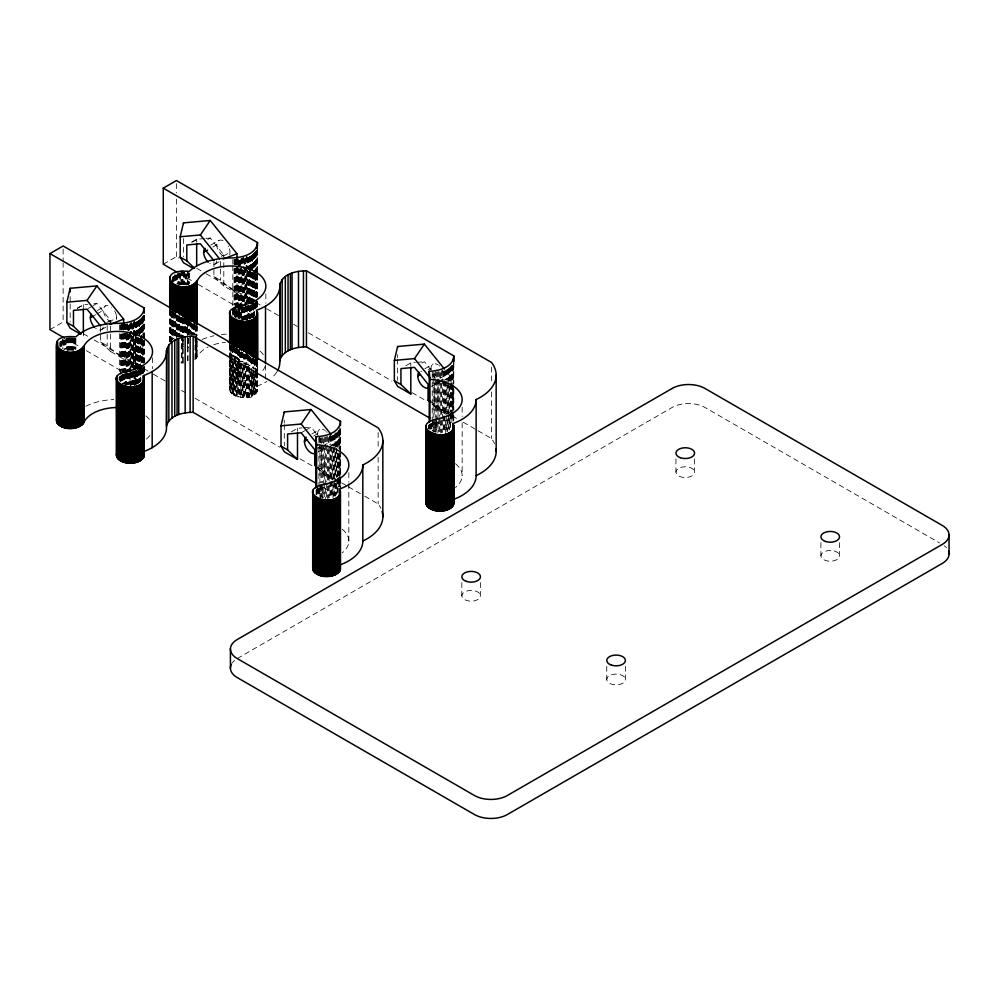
<?xml version="1.0" encoding="UTF-8"?>
<svg xmlns="http://www.w3.org/2000/svg" width="999" height="999" viewBox="0 0 999 999"><rect width="100%" height="100%" fill="white"/><g stroke="black" fill="none" stroke-linecap="round" stroke-linejoin="round"><path stroke-width="0.75" stroke-dasharray="5 3.75" d="M123.664 325.312L123.664 359.066L110.489 351.448L110.489 333.354M236.988 266.021L236.988 293.631L223.813 286.026L223.813 260.702M236.988 264.485L236.988 259.877M332.53 479.645L324.613 475.087L324.613 459.865M337.799 476.56L337.799 453.534M337.799 447.402L337.799 442.794L332.068 435.676M445.854 414.223L437.949 409.652L437.949 378.546L432.13 371.316M451.123 415.734L451.123 386.576M451.123 385.04L451.123 377.372L445.392 370.242M111.326 322.14A9.316 5.382 60 0 1 103.521 310.639L103.521 309.678A9.316 5.382 60 0 1 111.326 307.192M223.002 255.881A9.316 5.382 60 0 1 216.845 245.205L216.845 244.256A9.316 5.382 60 0 1 223.414 240.921M116.221 314.697A9.316 5.382 60 0 1 116.671 317.27L116.671 318.231A9.316 5.382 60 0 1 116.471 319.53M229.383 248.726A9.316 5.382 60 0 1 229.995 251.848L229.995 252.797A9.316 5.382 60 0 1 229.895 253.696M329.558 436.188A9.316 5.382 60 0 1 330.806 440.909L330.806 441.858A9.316 5.382 60 0 1 329.995 444.58M442.882 370.766A9.316 5.382 60 0 1 444.13 375.474L444.13 376.436A9.316 5.382 60 0 1 442.882 379.707M256.568 375.961A34.94 20.18 0 0 1 241.708 381.456C205.831 389.56 261.151 411.001 256.468 386.351A48.926 28.247 0 0 0 266.833 381.443M194.718 359.852L197.677 356.031A34.94 20.18 0 0 1 208.217 346.928M77.173 308.254L83.354 304.683L87.875 304.283M191.733 242.108L196.678 239.261L204.221 238.586M49.95 329.658L63.124 322.053L63.124 263.049M163.274 264.236L176.448 256.631L179.146 258.179M88.274 308.466L91.97 306.331M93.207 305.607L96.915 303.471L110.489 320.342L110.489 324.675M207.78 239.473L210.24 238.049L223.813 254.92L223.813 259.253M97.39 310.539L105.582 305.806M210.714 245.105L218.906 240.372M92.969 316.233L95.604 314.71M96.915 313.948L103.509 310.152M212.874 247.003L216.833 244.718M106.781 322.49L110.489 320.342M221.341 256.343L223.813 254.92M108.779 322.327L116.683 317.757M223.426 256.131L230.007 252.335M101.423 329.707L108.304 325.736M214.748 264.285L220.317 261.076M291.308 431.88L297.49 428.309L302.01 427.909M405.869 365.734L410.814 362.887L415.334 362.487M301.174 432.804L304.87 430.669M306.106 429.957L311.051 427.097L316.87 434.34M421.903 363.099L424.375 361.675L431.156 370.117M311.788 434.016L319.717 429.433M424.825 368.756L433.042 364.011M313.674 436.063L317.645 433.778M428.321 369.88L430.969 368.356M315.971 448.976L319.68 446.828M318.918 448.251L321.566 446.728M322.889 445.966L330.819 441.383M440.184 378.246L444.143 375.961M318.169 451.835L324.775 448.027M431.493 386.413L439.423 381.83M237.238 658.553L672.09 407.492A23.289 13.449 0 0 1 705.032 407.492L939.535 542.882M191.908 242.208L197.015 239.448M77.298 308.329L83.691 304.882M438.773 382.093L434.652 383.666L434.652 403.946L447.589 414.41M445.629 379.47L451.123 377.372M337.799 482.692L321.328 469.38L321.328 449.1L324.076 448.052M330.931 445.417L337.799 442.794M187.562 320.729L187.562 362.662L188.611 362.462M180.869 347.003L183.591 346.84M205.719 238.449L210.24 238.049M93.906 303.746L96.915 303.471M416.845 362.35L424.375 361.675M303.521 427.772L311.051 427.097M181.044 362.824L183.779 362.974M188.436 320.916L188.436 347.315L187.387 347.128L187.387 320.729M213.923 269.668L213.923 276.511L220.517 280.319L236.988 293.631M430.694 401.673L434.652 403.946M196.641 268.281L204.72 272.952M206.069 273.726L250.499 299.375M255.881 302.485L261.263 305.594M266.646 308.703L278.771 315.696M293.569 324.25L297.615 326.586M308.379 332.792L391.845 380.981M412.038 392.644L425.499 400.412M432.242 404.308L451.086 415.184M452.435 415.959L456.468 418.294M463.199 422.177L476.66 429.957M478.009 430.731L491.471 438.499A54.371 31.394 0 0 1 494.542 443.668M179.433 273.564L192.894 281.343M198.289 284.453L233.291 304.658M240.022 308.541L253.484 316.321M436.413 421.928L449.8 429.657M100.599 335.102L100.599 341.945L107.193 345.754L123.664 359.066M316.059 466.333L321.328 469.38M83.317 333.716L88.699 336.825M94.093 339.935L138.511 365.584M143.893 368.693L147.939 371.029M153.322 374.138L165.434 381.131M181.593 390.459L185.627 392.782M195.055 398.226L279.87 447.19M300.062 458.853L313.524 466.62M318.906 469.73L347.177 486.051M348.526 486.838L363.336 495.379M364.685 496.153L378.146 503.933A54.371 31.394 0 0 1 380.919 508.429M66.109 338.998L79.57 346.765M86.301 350.649L124.001 372.415M125.35 373.201L140.16 381.743M323.077 487.35L336.476 495.092M432.455 404.37L437.949 409.652M213.923 276.511L223.813 286.026M315.834 466.633L324.613 475.087M100.599 341.945L110.489 351.448M317.832 435.539L323.651 442.769M319.405 446.703L321.328 449.1M839.547 542.682L839.547 555.844A9.316 5.382 0 0 1 825.561 560.501A9.316 5.382 0 0 1 825.561 551.186A9.316 5.382 0 0 1 839.547 555.844M820.903 542.682L820.903 555.844M694.592 458.991L694.592 472.152A9.316 5.382 0 0 1 680.619 476.823A9.316 5.382 0 0 1 680.619 467.495A9.316 5.382 0 0 1 694.592 472.152M675.948 458.991L675.948 472.152M625.411 666.308L625.411 679.47A9.316 5.382 0 0 1 611.425 684.14A9.316 5.382 0 0 1 611.425 674.812A9.316 5.382 0 0 1 625.411 679.47M606.768 666.308L606.768 679.47M491.471 367.083L491.471 382.605M491.471 391.92L491.471 438.499M480.457 582.617L480.457 595.791A9.316 5.382 0 0 1 466.483 600.449A9.316 5.382 0 0 1 466.483 591.133A9.316 5.382 0 0 1 480.457 595.791M462.162 407.28L462.162 416.595M462.162 422.814L462.162 475.599M461.825 582.617L461.825 595.791M453.846 362.687L453.771 384.041M453.846 389.086L453.821 410.239M453.771 415.097L453.771 421.303M453.534 363.461L453.534 383.641M453.534 389.847L453.534 410.04M453.534 416.246L453.534 420.904M453.359 364.023L453.359 382.654M453.359 388.873L453.359 409.053M453.359 415.259L453.359 421.478M453.134 366.146L453.134 383.229M453.134 384.777L453.134 411.176M453.134 412.724L453.134 420.492M452.884 365.159L452.884 383.791M452.884 385.339L452.884 410.189M452.884 416.396L452.884 421.054M452.597 365.709L452.597 382.792M452.597 388.998L452.597 410.739M452.597 412.287L452.597 420.055M452.26 366.258L452.26 383.341M452.26 384.89L452.26 411.288M452.26 412.837L452.26 420.604M451.898 365.247L451.898 382.33M451.898 383.878L451.898 411.825M451.898 413.386L451.898 422.702M451.498 365.784L451.498 382.867M451.498 384.415L451.498 412.362M451.498 413.911L451.498 421.678M451.061 366.308L451.061 381.83M451.061 383.391L451.061 411.338M451.061 417.545L451.061 422.202M450.586 366.82L450.586 382.342M450.586 383.903L450.586 411.85M450.586 413.399L450.586 428.921M450.074 367.32L450.074 382.842M450.074 384.403L450.074 412.35M450.074 413.898L450.074 429.433M449.525 367.807L449.525 380.232M449.525 386.438L449.525 412.837M449.525 419.043L449.525 429.92M448.951 368.281L448.951 383.816M448.951 385.364L448.951 416.421M448.951 417.969L448.951 428.846M448.351 368.756L448.351 381.168M448.351 382.729L448.351 413.773M448.351 415.334L448.351 429.308M447.714 369.205L447.714 381.618M447.714 383.179L447.714 412.674M447.714 418.881L447.714 431.306M447.04 369.63L447.04 378.946M447.04 385.164L447.04 431.743M446.341 370.055L446.341 379.37M446.341 380.919L446.341 432.155M445.616 370.454L445.616 379.77M445.616 381.331L445.616 413.936M445.616 420.142L445.616 432.567M444.867 370.841L444.867 380.157M444.867 381.705L444.867 414.323M444.867 415.871L444.867 431.393M444.093 371.216L444.093 378.971M444.093 380.532L444.093 414.685M444.093 416.233L444.093 431.768M443.281 371.566L443.281 379.32M443.281 380.881L443.281 432.117M442.457 370.342L442.457 418.469M442.457 420.03L442.457 432.442M441.608 370.654L441.608 381.518M441.608 383.079L441.608 418.793M441.608 420.342L441.608 432.767M440.746 372.502L440.746 381.818M440.746 383.366L440.746 419.081M440.746 420.629L440.746 433.054M439.86 372.777L439.86 378.983M439.86 380.544L439.86 416.246M439.86 417.807L439.86 433.329M438.948 371.478L438.948 377.684M438.948 379.245L438.948 416.508M438.948 418.057L438.948 433.578M438.024 371.715L438.024 381.031M438.024 382.58L438.024 419.842M438.024 421.391L438.024 432.267M437.087 371.928L437.087 378.134M437.087 379.682L437.087 432.48M436.263 420.554L436.263 431.431M436.138 372.115L436.138 432.667M435.726 422.202L435.726 431.518M435.177 370.729L435.177 417.307M435.177 418.856L435.177 432.829M434.702 422.415L434.702 431.73M434.203 373.976L434.203 417.457M434.203 419.006L434.19 431.855M433.703 422.677L433.703 431.993M433.216 374.101L433.216 377.21M433.216 378.758L433.216 417.582M433.216 419.13L433.216 431.556M432.742 421.428L432.742 430.744M432.23 372.652L432.23 380.419M432.23 381.968L432.23 420.791M432.28 421.603L432.28 430.919M431.818 423.326L431.818 431.093M431.381 423.526L431.381 431.281M431.231 423.976L431.231 430.182M430.956 423.726L430.956 431.481M430.544 423.926L430.544 430.144M430.232 424.026L430.232 430.244M429.957 424.438L429.957 429.095M429.757 424.375L429.757 429.033M429.233 425.611L429.233 428.721M428.708 425.099L428.708 428.209M428.396 425.362L428.396 428.471M410.814 362.887L410.814 365.771M397.639 354.695L397.639 357.692M397.639 359.19L397.639 380.294M378.146 432.505L378.146 449.587M378.146 457.355L378.146 503.933M348.826 472.714L348.826 482.03M348.826 483.578L348.826 541.033M340.497 429.095L340.522 449.862M340.497 450.836L340.522 476.248M340.497 477.222L340.497 487.699M340.347 429.857L340.347 450.049M340.347 451.598L340.347 476.436M340.347 477.997L340.347 487.312M340.209 428.883L340.022 452.747M340.022 454.295L340.022 486.9M339.81 426.923L339.81 450.212M339.81 451.76L339.81 475.049M339.81 481.256L339.81 487.475M339.56 430.581L339.56 447.664M339.56 453.871L339.56 475.611M339.56 477.16L339.56 486.476M339.26 431.143L339.26 448.226M339.26 454.433L339.26 476.173M339.26 477.722L339.26 487.037M338.936 430.144L338.936 448.776M338.936 454.982L338.936 475.162M338.936 481.381L338.936 487.587M338.574 430.681L338.574 447.764M338.574 453.971L338.574 475.711M338.574 477.26L338.574 486.575M338.162 432.767L338.162 446.74M338.162 452.947L338.162 477.797M338.162 479.345L338.162 493.319M337.724 431.73L337.724 447.265M337.724 453.471L337.724 476.76M337.724 478.309L337.724 493.843M337.25 432.242L337.25 447.777M337.25 453.983L337.25 477.272M337.25 478.833L337.25 486.588M337.25 488.149L337.25 492.807M336.75 432.754L336.75 446.728M336.75 448.276L336.75 477.772M336.75 483.991L336.75 494.855M336.201 433.241L336.201 447.215M336.201 448.763L336.201 476.71M336.201 482.929L336.201 493.793M335.627 433.716L335.627 450.799M335.627 452.347L335.627 481.843M335.627 483.404L335.627 495.816M335.015 432.629L335.015 446.603M335.015 452.809L335.015 477.659M335.015 483.866L335.015 496.291M334.378 434.627L334.378 445.492M334.378 447.053L334.378 496.74M333.716 435.064L333.716 445.929M333.716 447.49L333.716 497.165M333.017 435.477L333.017 446.353M333.017 447.902L333.017 478.958M333.017 485.164L333.017 497.589M332.292 435.889L332.292 445.204M332.292 451.411L332.292 479.358M332.292 480.906L332.292 496.441M331.543 436.276L331.543 445.591M331.543 447.14L331.543 479.745M331.543 481.293L331.543 496.828M330.756 435.089L330.756 444.405M330.756 445.954L330.756 480.119M330.756 481.668L330.756 498.751M329.957 435.439L329.957 444.755M329.957 446.303L329.957 480.469M329.957 482.017L329.957 497.539M329.133 437.325L329.133 448.189M329.133 449.75L329.133 483.903M329.133 485.452L329.133 497.877M328.284 437.637L328.284 446.953M328.284 448.501L328.284 484.215M328.284 485.764L328.284 498.189M327.422 436.376L327.422 447.252M327.422 448.801L327.422 484.515M327.422 486.063L327.422 498.489M326.536 436.65L326.536 444.418M326.536 445.966L326.536 481.68M326.536 483.229L326.536 498.763M325.624 436.9L325.624 443.119M325.624 444.667L325.624 499.013M324.7 437.137L324.7 446.453M324.7 448.002L324.7 497.689M323.763 438.898L323.763 443.556M323.763 445.117L323.763 497.902M322.814 437.537L322.814 482.567M322.814 484.115L322.927 498.414M322.402 487.624L322.402 498.501M321.853 437.712L321.853 482.742M321.853 484.29L321.89 497.052M321.378 486.288L321.378 497.165M320.879 437.862L320.879 482.879M320.879 484.44L320.866 497.29M320.379 486.55L320.379 497.427M319.892 437.987L319.892 442.644M319.892 444.193L319.892 483.004M319.892 484.565L319.892 497.564M319.418 488.411L319.418 496.178M318.906 438.086L318.906 445.841M318.906 447.402L318.906 486.213M318.906 487.774L318.943 496.341M318.494 488.761L318.494 496.528M318.057 488.948L318.057 495.167M317.907 487.849L317.907 495.616M317.632 487.599L317.632 495.354M317.22 487.812L317.22 495.566M316.633 489.86L316.633 494.517M316.433 489.81L316.433 494.468M316.071 490.034L316.071 494.692M297.49 428.309L297.49 431.206M284.303 420.129L284.303 423.114M284.303 424.612L284.303 445.729M265.846 293.943L265.846 303.259M265.509 365.159L265.509 379.133M257.592 371.591L257.617 360.402L257.555 371.553M257.63 372.19L257.592 390.222M257.53 248.988L257.467 270.379M257.43 275.237L257.48 296.578M257.467 301.436L257.43 307.842M257.455 372.215L257.455 390.846M257.367 249.25L257.218 273.139M257.218 274.688L257.218 296.428M257.367 302.035L257.218 307.292M257.23 360.414L257.23 371.278M257.267 372.177L257.23 391.471M257.105 250.25L257.105 273.539M257.168 274.887L256.968 300.324M257.105 301.486L257.043 307.892M256.98 360.689L257.093 371.591M256.98 373.114L257.093 391.77M256.893 250.836L256.818 272.777M256.893 274.138L256.818 300.724M256.893 302.085L256.818 306.93M256.805 360.389L256.805 371.266M256.805 372.814L256.918 392.07M256.731 251.236L256.543 273.364M256.731 274.525L256.731 300.924M256.731 302.472L256.543 307.517M256.743 361.326L256.606 370.966M256.743 372.19L256.743 392.37M256.456 250.262L256.456 273.564M256.456 275.112L256.343 300.15M256.456 301.511L256.343 307.904M256.468 361.501L256.543 370.929M256.468 372.377L256.543 392.669M256.243 250.649L256.131 272.577M256.131 274.138L256.131 300.537M256.243 301.898L256.131 306.743M256.318 360.352L256.318 371.216M256.318 372.777L256.318 392.957M256.019 251.036L256.019 272.777M256.019 274.325L256.019 300.724M256.019 302.272L256.019 306.93M256.069 360.639L256.069 371.503M256.069 373.052L256.069 393.244M255.894 252.784L255.769 273.152M255.894 274.513L255.894 297.802M255.894 304.021L255.769 308.866M255.806 359.365L255.806 370.229M255.806 371.778L255.806 393.519M255.644 251.598L255.507 273.526M255.644 274.9L255.507 296.815M255.619 300.449L255.644 309.053M255.619 359.453L255.619 370.317M255.619 371.865L255.532 393.793M255.369 251.973L255.369 269.056M255.369 275.262L255.369 297.003M255.369 303.221L255.369 307.879M255.232 252.16L255.232 269.243M255.232 275.449L255.232 297.19M255.232 303.396L255.232 308.054M255.232 359.902L255.232 369.218M255.232 370.766L255.232 394.056M255.082 252.347L254.932 272.715M255.082 274.088L254.932 297.552M255.082 303.584L254.932 308.429M254.907 360.164L254.907 369.48M254.907 371.029L254.907 394.318M254.782 252.71L254.782 272.889M254.782 274.45L254.782 297.739M254.782 303.946L254.782 308.604M254.62 252.897L254.62 271.528M254.62 273.077L254.62 297.914M254.62 304.133L254.62 316.546M254.583 360.414L254.583 368.169M254.583 374.388L254.583 394.568M254.458 253.072L254.295 271.878M254.458 273.251L254.295 301.386M254.458 302.759L254.295 315.359M254.121 253.421L254.121 272.053M254.121 273.614L254.121 301.561M254.121 303.109L254.121 315.534M254.233 359.103L254.233 368.419M254.233 374.625L254.233 394.817M253.946 253.596L253.946 272.228M253.946 273.788L253.946 301.735M253.946 303.284L253.946 315.709M253.858 359.34L253.858 368.656M253.858 374.862L253.858 395.042M253.771 253.771L253.771 267.744M253.771 273.963L253.771 301.91M253.771 303.459L253.771 315.884M253.584 253.946L253.584 267.919M253.584 274.126L253.584 302.073M253.584 303.634L253.584 316.046M253.484 358.017L253.484 368.881M253.484 370.429L253.484 395.279M253.396 254.121L253.396 271.191M253.396 272.752L253.396 299.138M253.396 305.357L253.396 317.782M253.209 254.283L253.009 271.528M253.209 272.914L253.009 302.585M253.209 303.971L253.209 317.944M253.084 358.229L253.084 369.093M253.084 370.654L253.084 395.492M252.809 254.62L252.809 271.703M252.809 273.251L252.809 302.747M252.809 304.308L252.809 316.733M252.61 254.782L252.61 271.865M252.61 273.414L252.61 302.922M252.61 304.47L252.61 316.895M252.672 358.441L252.672 367.757M252.672 373.963L252.672 395.704M252.397 254.945L252.397 272.028M252.397 273.576L252.397 303.084M252.397 304.633L252.397 317.058M252.185 256.668L252.185 270.642M252.185 272.19L252.185 303.246M252.185 304.795L252.185 317.22M252.235 358.641L252.235 366.396M252.235 372.615L252.235 395.904M251.973 255.269L251.973 270.791M251.973 272.352L251.973 303.409M251.973 304.957L251.973 317.382M251.76 255.432L251.76 270.954M251.76 272.502L251.76 303.559M251.76 305.12L251.76 317.532M251.798 358.828L251.798 366.596M251.798 372.802L251.798 396.091M251.536 255.582L251.536 271.116M251.536 272.665L251.536 299.063M251.536 305.269L251.536 317.694M251.348 359.003L251.348 366.77M251.348 368.319L251.348 396.266M251.311 255.744L251.311 266.608M251.311 272.814L251.311 299.213M251.311 305.432L251.311 317.844M251.086 255.894L251.086 266.758M251.086 272.977L251.086 302.472M251.086 304.021L251.086 316.446M250.849 256.044L250.849 270.017M250.849 271.566L250.849 304.183M250.849 305.731L250.849 318.157M250.886 357.617L250.886 365.384M250.886 371.591L250.886 396.441M250.612 256.194L250.612 270.167M250.612 271.716L250.612 304.333M250.612 305.881L250.612 318.306M250.374 256.343L250.374 270.317M250.374 271.865L250.374 304.47M250.374 306.031L250.374 318.444M250.412 357.779L250.412 365.547M250.412 371.753L250.412 396.603M250.137 256.493L250.137 270.467M250.137 272.015L250.137 304.62M250.137 306.169L250.137 318.594M249.887 256.631L249.887 270.604M249.887 272.153L249.887 304.77M249.887 306.318L249.887 318.743M249.925 356.381L249.925 365.696M249.925 371.903L249.925 396.74M249.638 256.768L249.638 269.193M249.638 270.754L249.638 300.249M249.638 306.456L249.638 318.881M249.388 256.918L249.388 269.33M249.388 270.891L249.388 300.387M249.388 306.606L249.388 319.018M249.425 356.518L249.425 365.834M249.425 367.382L249.425 396.878M249.126 257.055L249.126 269.468M249.126 271.029L249.126 303.634M249.126 305.182L249.126 319.156M248.863 257.193L248.863 269.605M248.863 271.166L248.863 303.771M248.863 305.319L248.863 317.744M248.926 356.643L248.926 365.959M248.926 367.507L248.926 397.003M248.601 257.317L248.601 269.742M248.601 271.291L248.601 303.908M248.601 305.457L248.601 317.882M248.339 257.455L248.339 265.222M248.339 271.428L248.339 304.033M248.339 305.582L248.339 318.007M248.414 355.194L248.414 364.51M248.414 366.071L248.414 397.115M248.077 257.58L248.077 265.347M248.077 271.553L248.077 304.171M248.077 305.719L248.077 318.144M247.802 257.717L247.802 265.472M247.802 271.691L247.802 304.295M247.802 305.844L247.802 318.269M247.889 355.294L247.889 364.61M247.889 366.171L247.889 397.227M247.527 257.842L247.527 268.706M247.527 270.254L247.527 304.42M247.527 305.969L247.527 318.394M247.252 257.967L247.252 268.831M247.252 270.379L247.252 304.545M247.252 306.094L247.252 320.067M247.365 355.394L247.365 364.71M247.365 366.258L247.365 397.315M246.965 256.531L246.965 268.956M246.965 270.504L246.965 304.658M246.965 306.218L246.965 320.192M246.828 353.921L246.828 364.785M246.828 366.333L246.828 397.39M246.691 256.656L246.691 304.782M246.691 306.331L246.691 320.304M246.403 256.768L246.403 304.895M246.403 306.456L246.403 320.429M246.291 353.983L246.291 364.847M246.291 366.408L246.291 397.452M246.116 256.88L246.116 305.02M246.116 306.568L246.116 318.993M245.829 258.554L245.829 305.132M245.829 306.681L245.829 319.106M245.754 354.033L245.754 397.515M245.529 258.654L245.529 305.232M245.529 306.793L245.529 319.218M245.23 258.766L245.23 305.344M245.23 306.893L245.23 319.318M245.217 354.071L245.217 397.552M244.93 258.878L244.93 305.457M244.93 307.005L244.93 319.43M244.63 258.978L244.63 268.294M244.63 269.842L244.63 305.557M244.63 307.105L244.63 319.53M244.668 354.108L244.668 363.424M244.668 364.972L244.668 397.577M244.33 259.078L244.33 268.394M244.33 269.942L244.33 305.657M244.33 307.205L244.33 319.63M244.118 354.121L244.118 363.436M244.118 364.985L244.118 397.602M244.031 259.178L244.031 268.494M244.031 270.042L244.031 305.756M244.031 307.305L244.031 319.73M243.719 257.717L243.719 268.594M243.719 270.142L243.719 305.856M243.719 307.405L243.719 319.83M243.569 354.121L243.569 363.436M243.569 364.997L243.569 397.602M243.406 257.817L243.406 264.023M243.406 270.23L243.406 305.944M243.406 307.505L243.406 319.917M243.094 257.904L243.094 264.111M243.094 270.329L243.094 306.044M243.094 307.592L243.094 320.017M243.019 352.56L243.019 361.875M243.019 368.094L243.019 397.59M242.782 257.992L242.782 264.211M242.782 270.417L242.782 306.131M242.782 307.68L242.782 320.105M242.457 258.079L242.457 264.285M242.457 270.504L242.457 306.218M242.457 307.767L242.457 320.192M242.47 352.547L242.47 361.863M242.47 368.069L242.47 397.577M242.145 258.167L242.145 267.482M242.145 269.031L242.145 306.293M242.145 307.854L242.145 320.267M241.82 258.242L241.82 267.557M241.82 269.118L241.82 306.381M241.82 307.929L241.82 320.354M241.92 352.51L241.92 361.825M241.92 363.374L241.92 397.54M241.508 258.329L241.508 267.645M241.508 269.193L241.508 320.429M241.383 352.46L241.383 361.788M241.383 363.336L241.383 397.49M241.184 258.404L241.184 318.956M240.846 260.027L240.846 319.031M240.846 352.41L240.846 360.177M240.846 366.383L240.846 397.44M240.522 260.102L240.522 319.106M240.197 260.177L240.197 319.168M240.309 352.335L240.309 361.65M240.309 363.211L240.309 397.365M239.96 305.669L239.96 319.643M239.96 352.247L239.96 361.563M239.96 363.124L239.96 381.755M239.86 260.24L239.86 319.243M239.772 352.26L239.772 361.576M239.772 363.124L239.772 397.277M239.535 260.302L239.535 306.88M239.535 308.429L239.535 317.744M239.423 305.756L239.423 318.182M239.423 350.786L239.423 361.65M239.423 363.211L239.423 381.843M239.198 260.364L239.198 306.943M239.198 308.491L239.198 317.807M239.248 350.612L239.248 361.476M239.248 363.037L239.248 397.19M238.861 260.427L238.911 318.281M238.911 350.886L238.911 360.202M238.911 366.421L238.911 381.943M238.736 350.499L238.736 361.376M238.736 362.924L238.736 397.078M238.524 260.477L238.524 307.055M238.524 308.616L238.524 317.932M238.399 305.981L238.399 318.394M238.399 349.45L238.399 360.314M238.399 361.875L238.399 382.055M238.187 258.978L238.187 307.118M238.187 308.666L238.187 317.982M238.224 350.387L238.224 359.702M238.224 361.251L238.224 396.965M237.849 259.028L237.887 318.519M237.887 349.575L237.887 358.891M237.887 365.097L237.887 382.18M237.725 350.262L237.725 359.578M237.725 361.126L237.725 396.84M237.512 259.078L237.4 318.656M237.4 349.712L237.4 359.028M237.4 365.234L237.4 382.317M237.238 348.564L237.238 357.879M237.238 364.086L237.238 396.703M237.175 259.128L237.175 307.255M237.175 308.816L237.175 318.132M236.825 259.166L236.913 318.806M236.913 348.301L236.913 357.617M236.913 365.384L236.913 382.467M236.751 348.414L236.751 357.729M236.751 363.936L236.751 396.541M236.488 259.203L236.438 318.968M236.438 348.464L236.438 357.779M236.438 363.986L236.438 382.629M236.276 348.251L236.276 359.116M236.276 365.334L236.276 396.378M236.139 259.253L236.139 307.38M236.139 308.928L236.139 318.244M235.976 348.639L235.976 357.954M235.976 364.16L235.976 382.792M235.789 259.278L235.789 307.417M235.789 308.966L235.789 316.733M235.814 348.077L235.814 358.953M235.814 360.502L235.814 396.216M235.452 259.315L235.452 267.083M235.452 268.631L235.514 317.757M235.364 347.902L235.364 358.766M235.514 359.677L235.364 396.029M235.102 259.34L235.102 267.108M235.102 268.656L235.077 317.944M234.94 347.702L234.94 358.566M235.077 359.877L234.94 395.841M234.753 259.365L234.753 267.133M234.753 268.694L234.753 304.395M234.753 310.614L234.753 315.272M234.653 307.28L234.653 316.596M234.515 347.502L234.653 356.968M234.515 358.366L234.515 395.629M234.403 259.39L234.403 267.158M234.403 268.706L234.403 304.42M234.403 310.639L234.403 315.297M234.241 307.492L234.241 315.247M234.103 347.29L234.241 357.18M234.241 358.728L234.103 395.417M234.053 259.415L234.053 267.183M234.053 268.731L234.053 304.445M234.053 310.652L234.053 315.309M233.841 307.704L233.841 315.472M233.841 346.528L233.841 357.392M233.841 358.941L233.716 395.204M233.454 309.49L233.454 314.148M233.454 346.753L233.454 356.069M233.454 362.275L233.454 384.016M233.329 346.84L233.329 356.156M233.329 362.362L233.329 394.967M233.092 309.727L233.092 314.385M233.092 346.99L233.092 356.306M233.092 362.512L233.092 384.253M232.829 259.515L232.829 264.173M232.829 265.722L232.829 306.094M232.829 312.3L232.829 315.409M232.967 346.603L232.967 355.919M232.967 362.125L232.967 394.73M232.742 308.416L232.742 314.623M232.742 347.227L232.742 356.543M232.63 361.875L232.63 394.48M232.405 308.666L232.405 314.872M232.405 347.477L232.405 355.244M232.405 361.451L232.405 384.74M232.305 347.652L232.305 355.419M232.305 361.626L232.305 394.23M231.993 345.841L232.093 355.507M232.093 357.055L231.993 393.968M231.793 346.453L231.793 355.769M231.793 357.317L231.793 385.264M231.693 345.567L231.693 356.443M231.693 357.992L231.693 393.706M231.506 345.167L231.418 356.168M231.506 357.592L231.418 393.431M231.244 345.454L231.244 356.318M231.169 357.442L231.169 393.144M231.006 345.741L231.006 355.057M231.006 356.606L231.006 386.101M230.931 392.857L230.781 356.893L230.707 392.57M230.344 345.392L230.519 355.007M230.394 355.931L230.519 392.27M230.232 345.367L230.232 354.682M230.182 355.956L230.182 391.67M230.095 345.679L229.932 355.344M230.095 356.543L230.045 391.358M229.695 344.131L229.845 390.746M229.683 344.455L229.683 358.429M229.683 359.977L229.695 389.797M220.517 261.526L220.517 267.507M220.517 268.993L220.517 280.319M213.923 262.138L213.923 266.658M197.153 325.986L197.153 335.302M197.153 341.521L197.153 357.043M197.003 326.298L196.828 335.914M197.003 337.163L196.828 357.642M196.678 239.261L196.678 242.145M196.628 325.337L196.628 336.201M196.628 337.762L196.628 357.942M196.416 325.624L196.416 336.501M196.416 338.049L196.416 358.229M196.179 325.911L196.179 335.227M196.179 341.446L196.179 358.516M195.916 326.198L195.916 333.953M195.916 340.172L195.916 358.803M195.642 326.473L195.642 334.228M195.642 335.789L195.642 359.078M195.354 325.187L195.354 334.503M195.354 336.051L195.354 359.34M195.042 325.449L195.042 334.765M195.042 336.313L195.042 359.603M194.718 324.151L194.718 335.015M194.368 324.388L194.368 335.264M194.006 324.625L194.006 333.953M193.631 324.862L193.631 334.178M193.232 323.526L193.232 334.403M192.832 323.738L192.832 334.615M192.407 323.938L192.407 334.815M191.97 324.138L191.97 335.002M191.521 322.764L191.521 335.189M191.059 322.939L191.059 335.364M190.597 321.553L190.597 333.966M190.11 321.703L190.11 334.116M189.623 320.292L189.623 334.265M189.198 272.977L189.198 283.853M189.111 320.417L189.198 335.09M188.948 272.902L188.948 283.766M188.948 321.029L188.948 335.002M188.611 320.529L188.611 334.503M188.436 272.789L188.436 285.202M188.087 320.642L188.087 362.562M187.912 271.129L187.912 285.102M187.912 320.816L187.912 347.215M187.387 271.041L187.387 285.015M187.038 319.268L187.038 334.79M186.85 274.076L186.85 284.94M186.85 319.093L186.85 334.628M186.501 319.33L186.501 334.865M186.313 274.001L186.313 284.877M186.313 319.031L186.313 334.553M185.964 317.832L185.964 334.915M185.777 273.951L185.777 284.815M185.777 318.981L185.777 334.503M185.414 317.882L185.414 334.965M185.24 273.913L185.24 284.777M185.24 318.931L185.24 334.465M184.865 317.919L184.865 335.002M184.69 272.327L184.69 284.752M184.69 318.906L184.69 334.428M184.141 272.315L184.141 284.727M184.328 317.932L184.328 335.015M183.779 317.944L183.779 335.027M183.504 238.549L183.504 256.668M183.591 272.302L183.591 284.727M183.591 318.881L183.591 334.415M183.229 317.944L183.229 338.124M183.229 339.685L183.229 362.974M183.042 270.766L183.042 284.74M183.042 318.893L183.042 334.415M183.042 335.976L183.042 346.84M182.68 317.919L182.68 338.112M182.68 339.66L182.68 362.949M182.492 270.779L182.492 284.752M182.492 318.918L182.492 334.44M182.492 335.989L182.492 346.865M182.13 317.894L182.13 362.924M181.943 270.816L181.943 284.79M181.943 317.395L181.943 346.903M181.581 317.857L181.581 362.887M181.406 270.866L181.406 284.84M181.406 317.445L181.406 346.94M181.044 317.807L181.044 336.438M180.869 270.916L180.869 284.89M180.869 317.495L180.869 336.126M180.507 317.732L180.507 336.363M180.332 274.088L180.332 284.965M180.332 317.57L180.332 336.201M179.982 317.657L179.982 336.288M179.795 274.176L179.795 285.04M179.795 316.096L179.795 336.288M179.445 316.009L179.445 336.201M179.271 272.715L179.271 285.14M179.271 316.196L179.271 336.376M178.933 315.909L178.933 336.101M178.759 272.827L178.759 285.239M178.759 316.296L178.759 336.488M178.421 315.796L178.421 335.989M178.247 272.939L178.247 283.803M178.247 316.421L178.247 336.601M177.909 315.672L177.909 335.864M177.747 273.064L177.747 283.941M177.747 316.546L177.747 335.177M177.26 274.762L177.26 284.078M177.26 315.135L177.26 336.875M176.935 315.384L176.935 337.125M176.773 274.912L176.773 284.228M176.773 315.284L176.773 337.025M176.448 183.654L176.448 192.969M176.448 199.176L176.448 256.631M176.461 315.234L176.461 336.963M176.299 275.075L176.299 282.842M176.299 315.447L176.299 337.187M175.836 275.249L175.836 281.456M175.999 313.511L175.836 337.35M175.387 275.437L175.387 281.643M175.387 312.699L175.387 337.537M174.962 274.076L174.962 281.83M174.962 312.887L174.962 337.737M174.675 312.937L174.675 337.787M174.538 275.824L174.538 282.043M174.538 313.087L174.538 337.937M174.126 276.036L174.126 282.255M174.263 312.737L174.263 339.123M173.739 276.261L173.739 282.467M173.739 313.524L173.863 338.911M173.351 276.486L173.351 281.144M173.351 312.2L173.476 338.686M173.114 312.05L173.114 338.449M172.989 276.723L172.989 281.381M172.989 312.437L172.989 338.836M172.765 311.813L172.765 338.199M172.652 276.973L172.652 281.631M172.652 312.687L172.652 339.086M172.427 311.551L172.315 339.335M172.115 312.849L172.115 339.248M172.015 311.651L172.015 339.598M171.716 311.913L171.716 339.86M171.441 312.188L171.528 340.259M171.266 312.038L171.266 339.985M171.029 310.202L171.029 341.246M170.954 311.201L170.804 340.959M170.604 311.164L170.729 340.996M170.542 310.239L170.542 341.296M170.367 310.539L170.255 341.621M170.117 310.264L170.117 341.308M169.867 310.214L169.755 341.621M169.718 310.252L169.718 341.296M152.522 357.817L152.522 368.693M144.181 315.222L144.206 339.66M144.156 340.272L144.206 365.859M144.181 366.458L144.156 372.877M144.131 315.622L143.993 339.722M144.131 340.472L144.031 365.909M144.131 366.858L143.943 372.527M143.893 315.272L143.781 338.961M143.844 340.322L143.781 365.359M143.893 366.521L143.893 372.727M143.719 315.871L143.644 339.36M143.719 340.721L143.644 365.759M143.719 367.108L143.569 373.713M143.494 316.471L143.406 335.302M143.494 341.308L143.406 361.688M143.494 367.707L143.406 374.113M143.319 316.858L143.119 334.328M143.319 340.147L143.119 362.275M143.319 368.094L143.119 373.139M143.019 317.445L142.919 334.715M143.019 340.734L142.919 362.662M143.019 368.681L142.919 373.526M142.807 317.832L142.807 334.902M142.807 341.121L142.807 362.849M142.807 369.068L142.807 373.726M142.695 316.471L142.57 335.289M142.695 341.308L142.57 361.688M142.695 367.707L142.57 374.101M142.445 316.845L142.32 334.116M142.445 340.135L142.32 366.72M142.445 368.082L142.295 373.638M142.183 318.768L142.183 337.4M142.183 338.961L142.183 366.908M142.183 368.456L142.183 373.114M142.045 318.956L141.908 337.774M142.045 339.148L142.045 367.095M142.045 368.643L141.908 373.489M141.758 317.769L141.758 337.962M141.758 339.51L141.758 362.799M141.758 369.018L141.758 373.676M141.608 317.957L141.458 338.324M141.608 339.697L141.458 366.271M141.608 367.644L141.458 374.038M141.296 318.319L141.296 338.499M141.296 340.06L141.296 366.458M141.296 368.007L141.296 372.664M141.134 318.494L141.134 334.028M141.134 340.234L141.134 366.633M141.134 368.181L141.134 372.839M140.971 320.229L140.971 332.655M140.971 338.861L140.971 368.356M140.971 369.917L140.971 380.781M140.622 319.031L140.622 336.101M140.622 337.662L140.622 364.061M140.797 370.092L140.622 381.131M140.434 319.205L140.434 336.276M140.434 337.837L140.434 367.332M140.434 368.881L140.434 381.306M140.26 319.368L140.26 336.451M140.26 338.012L140.26 367.507M140.26 369.056L140.26 381.481M140.072 319.543L140.072 336.626M140.072 338.174L140.072 367.682M140.072 369.23L140.072 380.095M139.872 319.717L139.872 336.788M139.872 338.349L139.872 367.844M139.872 369.405L139.872 380.269M139.685 321.441L139.685 336.963M139.685 338.511L139.685 368.019M139.685 369.568L139.685 381.993M139.485 321.603L139.485 337.125M139.485 338.686L139.485 368.181M139.485 369.73L139.485 382.155M139.286 320.217L139.286 337.287M139.286 338.848L139.286 368.344M139.286 369.905L139.286 382.317M139.073 320.379L139.073 332.804M139.073 339.011L139.073 368.506M139.073 370.067L139.073 382.48M138.861 320.542L138.861 332.954M138.861 339.173L138.861 364.011M138.861 370.229L138.861 382.642M138.649 320.704L138.649 336.226M138.649 337.774L138.649 364.173M138.649 370.379L138.649 382.804M138.436 320.854L138.436 331.73M138.436 337.937L138.436 368.993M138.436 370.542L138.436 382.967M138.212 321.016L138.212 331.88M138.212 338.099L138.212 369.143M138.212 370.704L138.212 383.117M137.987 321.166L137.987 332.043M137.987 338.249L137.987 369.305M137.987 370.854L137.987 383.279M137.762 321.316L137.762 332.192M137.762 338.399L137.762 369.455M137.762 371.004L137.762 383.429M137.525 321.478L137.525 332.342M137.525 338.549L137.525 369.605M137.525 371.153L137.525 383.579M137.288 321.628L137.288 335.602M137.288 337.15L137.288 369.755M137.288 371.303L137.288 383.728M137.05 321.765L137.05 335.739M137.05 337.3L137.05 365.247M137.05 371.453L137.05 383.878M136.801 321.915L136.801 335.889M136.801 337.437L136.801 365.397M136.801 371.603L136.801 384.028M136.563 322.065L136.563 336.039M136.563 337.587L136.563 368.643M136.563 370.192L136.563 382.617M136.314 322.202L136.314 331.518M136.314 337.724L136.314 368.781M136.314 370.329L136.314 382.754M136.064 322.34L136.064 334.765M136.064 336.313L136.064 384.453M135.802 322.477L135.802 334.902M135.802 336.451L135.802 384.59M135.539 322.615L135.539 335.04M135.539 336.588L135.539 384.727M135.277 322.752L135.277 384.852M135.015 322.889L135.015 369.468M135.015 371.016L135.015 384.99M134.753 321.466L134.753 366.483M134.753 372.702L134.753 385.114M134.478 321.591L134.478 366.621M134.478 372.827L134.478 385.252M134.203 321.715L134.203 369.842M134.203 371.403L134.203 385.377M133.928 321.84L133.928 369.967M133.928 371.528L133.928 383.941M133.641 321.965L133.641 370.092M133.641 371.64L133.641 384.066M133.367 323.626L133.367 334.503M133.367 336.051L133.367 370.217M133.367 371.765L133.367 384.19M133.079 323.751L133.079 334.615M133.079 336.176L133.079 370.329M133.079 371.878L133.079 384.303M132.792 323.863L132.792 334.727M132.792 336.288L132.792 370.442M132.792 371.99L132.792 384.415M132.492 323.976L132.492 330.182M132.492 336.401L132.492 370.554M132.492 372.115L132.492 384.528M132.205 324.088L132.205 330.294M132.205 336.513L132.205 384.64M131.905 324.2L131.905 330.407M131.905 336.613L131.905 370.779M131.905 372.327L131.905 384.752M131.606 322.752L131.606 333.616M131.606 335.164L131.606 370.879M131.606 372.427L131.606 384.852M131.306 322.852L131.306 333.716M131.306 335.277L131.306 370.979M131.306 372.54L131.306 384.952M131.006 322.952L131.006 333.816M131.006 335.377L131.006 371.091M131.006 372.639L131.006 385.065M130.694 323.052L130.694 371.178M130.694 372.739L130.694 385.152M130.394 323.152L130.394 371.278M130.394 372.839L130.394 385.252M130.082 323.239L130.082 385.352M129.77 324.887L129.77 371.466M129.77 373.014L129.77 383.891M129.458 324.975L129.458 371.553M129.458 373.114L129.458 383.978M129.133 325.062L129.133 371.64M129.133 373.189L129.133 384.066M128.821 325.15L128.821 371.728M128.821 373.276L128.821 384.153M128.496 325.224L128.496 332.992M128.496 334.54L128.496 371.803M128.496 373.364L128.496 384.228M128.172 325.312L128.172 333.067M128.172 334.628L128.172 371.89M128.172 373.439L128.172 384.303M127.847 325.387L127.847 333.142M127.847 334.702L127.847 371.965M127.847 373.514L127.847 384.39M127.522 323.901L127.522 333.216M127.522 334.777L127.522 372.04M127.522 373.589L127.522 384.465M127.198 323.976L127.198 333.291M127.198 334.852L127.198 372.115M127.198 373.663L127.198 384.528M126.873 324.051L126.873 333.366M126.873 334.915L126.873 372.177M126.873 373.738L126.873 384.603M126.536 324.113L126.536 333.429M126.536 334.977L126.536 372.252M126.623 372.652L126.623 385.077M126.211 324.176L126.211 333.491M126.211 335.052L126.211 367.657M126.099 372.739L126.099 385.164M125.874 324.238L125.874 332.005M125.874 333.554L125.874 372.377M125.874 373.926L125.874 384.79M125.537 324.3L125.537 332.068M125.537 333.616L125.537 372.427M125.587 372.839L125.587 385.264M125.2 324.35L125.2 332.118M125.2 333.666L125.2 372.49M125.075 372.952L125.075 385.377M124.863 324.413L124.863 332.168M124.863 333.728L124.863 372.54M124.863 374.088L124.863 383.404M124.525 324.463L124.525 332.217M124.525 333.778L124.525 372.59M124.525 374.15L124.563 383.953M124.188 324.513L124.188 332.267M124.188 333.828L124.188 372.639M124.188 374.188L124.188 383.504M124.076 374.775L124.076 384.091M123.839 324.55L123.839 332.317M123.839 333.866L123.839 372.689M123.839 374.238L123.839 383.554M123.589 374.912L123.589 382.679M123.501 324.6L123.501 332.355M123.501 333.916L123.501 372.727M123.501 374.288L123.501 383.604M123.152 324.638L123.152 332.405M123.152 333.953L123.152 372.764M123.152 374.325L123.152 383.641M123.114 375.075L123.114 382.842M122.815 324.675L122.815 332.442M122.815 333.991L122.815 372.802M122.815 374.363L122.815 383.678M122.64 375.249L122.64 383.004M122.465 324.712L122.465 332.48M122.465 334.028L122.465 372.839M122.465 374.4L122.465 383.716M122.128 324.737L122.128 332.505M122.128 334.053L122.128 369.767M122.19 375.424L122.128 382.192M121.778 324.775L121.778 332.542M121.778 334.091L121.778 369.805M121.753 375.612L121.778 382.217M121.428 324.8L121.428 332.567M121.428 334.116L121.428 369.83M121.329 375.811L121.428 382.255M121.079 324.825L121.079 332.592M121.079 334.141L121.079 374.513M121.079 376.061L121.079 382.267M120.916 376.024L120.916 382.23M120.729 324.85L120.729 332.605M120.729 334.166L120.729 374.538M120.729 376.086L120.729 382.292M120.517 376.236L120.517 382.455M120.13 376.473L120.13 382.679M119.768 376.698L119.768 379.807M119.505 324.937L119.505 371.528M119.418 376.948L119.418 380.057M119.081 377.197L119.081 380.307M110.489 326.124L110.489 331.905M107.193 325.462L107.193 345.754M100.599 327.56L100.599 332.08M83.354 304.683L83.354 307.58M83.354 332.742L83.354 335.789M75.874 338.411L75.874 349.275M75.624 338.324L75.624 349.2M75.112 338.211L75.112 349.088M74.588 338.112L74.588 348.988M74.063 338.024L74.063 348.888M73.526 337.949L73.526 350.362M72.989 337.874L72.989 350.299M72.452 337.824L72.452 350.249M71.903 337.787L71.903 350.212M71.366 337.749L71.366 350.174M70.817 337.737L70.817 350.162M70.18 296.491L70.18 302.485M70.18 303.983L70.18 322.103M70.267 337.737L70.267 350.162M69.718 337.749L69.718 350.162M69.168 337.762L69.168 350.187M68.619 337.799L68.619 350.224M68.082 337.837L68.082 350.262M67.545 337.899L67.545 350.324M67.008 337.974L67.008 350.387M66.471 338.049L66.471 348.926M65.946 339.697L65.946 349.013M65.434 339.81L65.434 349.126M64.923 339.922L64.923 349.238M64.423 340.047L64.423 349.363M63.924 340.197L63.924 349.513M63.449 340.347L63.449 348.102M63.124 249.076L63.124 261.501M62.974 338.948L62.974 348.264M62.512 339.123L62.512 348.439M62.063 340.859L62.063 347.065M61.626 341.059L61.626 347.265M61.214 341.258L61.214 347.465M60.802 341.471L60.802 347.677M60.402 341.683L60.402 347.902M60.027 341.92L60.027 346.578M58.991 342.657L58.991 345.766M265.185 366.196A34.94 20.18 0 0 1 260.702 372.802M213.836 344.667A34.94 20.18 0 0 1 225.449 342.345M259.965 351.061A34.94 20.18 0 0 1 263.699 355.282M276.81 372.04A48.926 28.247 0 0 1 271.591 377.959M194.992 343.094A48.926 28.247 0 0 1 196.316 342.295M202.16 339.41A48.926 28.247 0 0 1 213.973 335.764M221.366 334.565A48.926 28.247 0 0 1 227.073 334.103M228.222 246.091A9.316 5.382 60 0 1 228.496 246.603M229.795 254.108A9.316 5.382 60 0 1 229.545 254.87M216.783 260.864A9.316 5.382 60 0 1 209.827 263.486M435.514 378.221A9.316 5.382 60 0 1 432.23 373.551M431.081 369.842A9.316 5.382 60 0 1 437.137 364.323M437.55 364.548A9.316 5.382 60 0 1 438.386 365.085M439.198 365.734A9.316 5.382 60 0 1 439.585 366.096M455.482 463.748A34.94 20.18 0 0 1 455.482 487.462M420.816 371.316A9.316 5.382 60 0 1 421.915 371.303M149.862 435.414A34.94 20.18 0 0 1 145.854 439.548M145.854 415.834A34.94 20.18 0 0 1 149.862 419.967M85.814 406.218A48.926 28.247 0 0 1 113.749 399.538M103.297 327.135A9.316 5.382 60 0 1 95.679 328.321M114.598 311.014A9.316 5.382 60 0 1 114.897 311.526M115.172 312.038A9.316 5.382 60 0 1 116.059 314.161M321.803 443.256A9.316 5.382 60 0 1 318.669 438.449M317.694 434.765A9.316 5.382 60 0 1 324.638 430.232M325.462 430.819A9.316 5.382 60 0 1 325.861 431.168M326.648 431.918A9.316 5.382 60 0 1 327.035 432.317M342.158 529.17A34.94 20.18 0 0 1 342.158 552.884M232.093 663.061A23.289 13.449 0 0 1 234.565 660.401M944.292 545.791A23.289 13.449 0 0 1 946.515 547.839M316.908 494.118L316.908 489.46L316.82 494.23M230.781 355.344L230.781 346.029L230.707 355.307"/><path stroke-width="1.5" d="M123.664 323.776L123.664 319.168L96.915 285.901L70.18 288.286L66.883 302.197L66.883 322.477L70.18 328.184L80.719 334.265M315.896 487.937L315.896 436.7C325.449 436.413 339.81 432.892 340.497 421.328L193.132 336.251C183.092 336.238 169.118 339.011 166.508 350.449L166.508 427.697A48.926 28.247 0 0 1 143.144 451.773M166.508 350.449L166.508 351.611A48.926 28.247 0 0 1 143.144 375.699C147.802 400.362 92.52 378.883 128.384 370.804A34.94 20.18 0 0 0 142.295 337.35A34.94 20.18 0 0 0 84.353 345.379C67.745 367.62 36.551 333.191 75.874 336.85A48.926 28.247 0 0 1 117.582 323.364C127.672 323.376 142.969 320.142 144.206 308.004L49.95 253.584L49.95 329.658L64.76 338.211M236.988 258.341L236.988 253.746L210.24 220.479L183.504 222.864L180.207 236.763L180.207 257.055L183.504 262.749L192.732 268.082M429.233 422.515L429.233 371.278C438.773 370.991 453.134 367.457 453.821 355.906L306.456 270.816C296.428 270.816 282.442 273.576 279.832 285.027L279.832 362.262A48.926 28.247 0 0 1 277.435 370.991M279.832 285.027L279.832 286.189A48.926 28.247 0 0 1 256.468 310.264C261.126 334.927 205.844 313.449 241.708 305.369A34.94 20.18 0 0 0 255.619 271.915A34.94 20.18 0 0 0 197.677 279.945C181.081 302.185 149.887 267.769 189.198 271.428A48.926 28.247 0 0 1 230.906 257.942C240.996 257.954 256.293 254.708 257.53 242.57L163.274 188.149L163.274 264.236L176.736 272.015M94.493 327.235A9.316 5.382 60 0 1 90.347 318.244L90.347 317.282A9.316 5.382 60 0 1 91.359 314.273M208.204 262.188A9.316 5.382 60 0 1 203.671 252.809L203.671 251.86A9.316 5.382 60 0 1 205.17 248.351M315.896 436.7L316.633 444.842A34.94 20.18 0 0 1 348.589 462.574A34.94 20.18 0 0 1 324.687 484.128C288.811 492.232 344.131 513.686 339.448 489.035A48.926 28.247 0 0 0 362.812 464.947A54.371 31.394 0 0 0 378.146 427.847L63.124 245.979L49.95 253.584M429.233 371.278L429.957 379.408A34.94 20.18 0 0 1 461.913 397.152A34.94 20.18 0 0 1 438.012 418.706C402.135 426.81 457.455 448.251 452.772 423.601A48.926 28.247 0 0 0 476.136 399.525A54.371 31.394 0 0 0 491.471 362.425L176.448 180.544L163.274 188.149M426.098 501.86C426.623 515.097 456.555 514.01 453.109 500.124M56.468 419.43C58.142 431.331 79.483 431.356 84.353 421.453A34.94 20.18 0 0 1 116.209 407.53M166.508 426.536L166.808 348.713M279.832 361.101L280.132 283.291M116.458 453.958C116.908 467.37 147.652 465.959 143.282 451.923M297.49 432.642L297.49 459.415L284.315 451.81L281.019 446.103L281.019 425.824L284.303 411.925L311.051 409.528L331.106 434.478M410.814 367.22L410.814 393.993L397.639 386.388L394.343 380.681L394.343 360.402L397.639 346.491L424.375 344.106L444.43 369.056M313.211 566.058C310.851 580.082 342.22 580.157 340.11 566.158M166.808 424.8C171.004 414.722 183.379 412.375 193.132 412.325L316.383 483.491M280.132 359.365C284.34 349.288 296.703 346.953 306.456 346.903L429.707 418.057M66.883 302.197L87.038 300.399L96.915 285.901M180.207 236.763L200.362 234.965L210.24 220.479M281.019 425.824L301.174 424.026L311.051 409.528M394.343 360.402L414.498 358.591L424.375 344.106M90.335 317.757L92.969 316.233M203.659 252.322L207.605 250.05M304.42 441.408L307.068 439.885M417.757 375.974L420.392 374.45M223.264 258.991L236.988 253.746M109.94 324.413L123.664 319.168M180.207 257.055L186.801 260.851L194.48 268.244M394.343 380.681L400.936 384.478L410.814 393.993M400.936 384.478L400.936 368.594L414.498 367.382L428.059 384.253L428.059 400.149L430.694 401.673M66.883 322.477L73.476 326.286L81.156 333.678M281.019 446.103L287.6 449.912L297.49 459.415M428.059 400.149L430.257 402.26M414.498 358.591L429.857 377.697M200.362 234.965L219.555 258.841M213.923 260.627L200.362 243.756L186.801 244.967L186.801 260.851M301.174 424.026L316.521 443.131M87.038 300.399L106.231 324.275M100.599 326.049L87.038 309.178L73.464 310.389L73.476 326.286M949.05 534.627L949.05 554.245M496.166 375.025L496.166 451.448M476.136 399.525L476.136 475.599A48.926 28.247 0 0 1 452.772 499.687M453.858 425.886L453.896 503.558M453.821 355.906L453.821 361.725M453.696 425.262L453.658 504.495M453.534 358.803L453.534 361.9M453.446 424.65L453.534 504.807M453.284 424.338L453.234 505.407M453.109 424.038L453.047 505.706M452.847 429.92L452.847 506.006M452.622 430.207L452.622 506.293M452.372 430.494L452.372 506.58M452.11 430.769L452.11 506.855M451.835 431.044L451.835 507.13M451.536 431.318L451.536 507.392M451.223 431.568L451.223 507.654M450.886 431.818L450.886 507.904M450.537 432.067L450.537 508.141M450.162 432.305L450.162 508.379M449.787 432.53L449.787 508.616M449.388 432.742L449.388 508.828M448.976 432.954L448.976 509.04M448.551 433.154L448.551 509.24M448.101 433.341L448.101 509.428M447.652 433.529L447.652 509.602M447.19 433.691L447.19 509.777M446.715 433.853L446.715 509.927M446.228 434.003L446.228 510.077M445.729 434.14L445.729 510.214M445.229 434.265L445.229 510.339M444.717 434.378L444.717 510.452M444.193 434.478L444.193 510.551M443.668 434.565L443.668 510.651M443.144 434.64L443.144 510.726M442.607 434.715L442.607 510.789M442.058 434.765L442.058 510.851M441.521 434.802L441.521 510.889M440.971 434.84L440.971 510.914M440.422 434.852L440.422 510.926M439.872 434.852L439.872 510.939M439.323 434.852L439.323 510.926M438.773 434.827L438.773 510.901M438.236 434.79L438.236 510.876M437.687 434.752L437.687 510.826M437.15 434.69L437.15 510.776M436.613 434.615L436.613 510.701M436.088 434.54L436.088 510.614M435.564 434.44L435.564 510.526M435.04 434.34L435.04 510.414M434.528 434.215L434.528 510.302M434.028 434.09L434.028 510.177M433.541 433.953L433.541 510.027M433.054 433.803L433.054 509.877M432.579 433.641L432.579 509.715M432.117 433.466L432.117 509.552M431.68 433.279L431.68 509.365M431.243 433.091L431.243 509.165M430.819 432.892L430.819 508.966M430.407 432.679L430.407 508.753M429.957 379.408L429.957 421.328M430.02 432.455L430.02 508.541M429.645 432.23L429.645 508.304M429.283 431.993L429.283 508.066M428.933 431.743L428.933 507.817M428.608 431.481L428.608 507.567M428.296 431.231L428.296 507.305M427.997 430.956L427.997 507.042M427.722 430.681L427.722 506.768M427.472 430.407L427.472 506.481M427.235 430.119L427.235 506.193M427.023 429.82L427.023 505.906M426.823 429.533L426.823 505.606M426.648 429.233L426.648 505.307M426.486 428.921L426.486 505.007M426.236 428.309L426.348 504.695M426.036 426.098L426.148 504.083M397.639 346.491L397.639 347.215M382.842 440.447L382.842 516.87M362.812 464.947L362.812 541.033A48.926 28.247 0 0 1 341.071 564.51M340.497 421.328L340.497 425.599M340.459 491.008L340.422 569.605M340.247 490.384L340.322 569.917M340.209 494.155L340.06 570.541M339.897 494.755L339.897 570.841M339.722 495.054L339.722 571.141M339.51 495.354L339.51 571.428M339.298 495.641L339.298 571.728M339.048 495.929L339.048 572.002M338.786 496.203L338.786 572.29M338.511 496.478L338.511 572.552M338.211 496.74L338.211 572.827M337.887 497.002L337.887 573.076M337.562 497.252L337.562 573.339M337.2 497.49L337.2 573.576M336.838 497.727L336.838 573.813M336.451 497.952L336.451 574.038M336.064 498.176L336.064 574.263M335.639 498.389L335.639 574.462M335.214 498.588L335.214 574.662M334.777 498.776L334.777 574.85M334.328 498.951L334.328 575.037M333.866 499.125L333.866 575.199M333.391 499.275L333.391 575.362M332.904 499.425L332.904 575.511M332.405 499.562L332.405 575.649M331.905 499.687L331.905 575.774M331.393 499.8L331.393 575.886M330.869 499.9L330.869 575.986M330.344 499.999L330.344 576.073M329.807 500.074L329.807 576.148M329.27 500.137L329.27 576.223M328.733 500.187L328.733 576.273M328.184 500.237L328.184 576.311M327.647 500.262L327.647 576.348M327.098 500.274L327.098 576.361M326.548 500.287L326.548 576.361M325.999 500.274L325.999 576.361M325.449 500.249L325.449 576.336M324.9 500.224L324.9 576.298M324.363 500.174L324.363 576.261M323.826 500.124L323.826 576.198M323.289 500.049L323.289 576.123M322.752 499.962L322.752 576.048M322.227 499.875L322.227 575.948M321.715 499.762L321.715 575.849M321.203 499.65L321.203 575.736M320.704 499.525L320.704 575.599M320.217 499.375L320.217 575.461M319.73 499.225L319.73 575.312M319.255 499.063L319.255 575.149M318.793 498.901L318.793 574.974M318.344 498.713L318.344 574.787M317.919 498.513L317.919 574.6M317.495 498.314L317.495 574.4M317.083 498.101L317.083 574.188M316.633 444.842L316.633 486.763M316.695 497.889L316.695 573.963M316.308 497.652L316.308 573.738M315.946 497.415L315.946 573.501M315.609 497.165L315.609 573.251M315.272 496.915L315.272 573.001M314.96 496.653L314.96 572.739M314.735 465.571L314.735 449.687L301.174 432.804L287.6 434.016L287.6 449.912M314.673 496.391L314.673 572.464M314.398 496.116L314.398 572.19M314.148 495.829L314.148 571.915M313.911 495.541L313.911 571.628M313.686 495.254L313.686 571.341M313.499 494.955L313.499 571.041M313.162 494.355L313.311 570.741M313.074 490.284L313.024 570.129M312.849 490.896L312.912 569.817M312.712 491.533L312.699 568.881M306.456 270.816L306.456 346.903M303.446 270.854L303.446 346.94M298.501 271.366L298.501 347.44M292.058 272.989L292.058 349.063M290.384 273.639L290.384 349.712M288.049 274.737L288.049 350.824M285.327 276.448L285.327 352.522M284.303 411.925L284.303 412.637M282.168 279.408L282.168 355.494M265.509 306.156L265.509 363.599M257.605 312.874L257.63 359.765M257.53 242.57L257.53 245.879M257.38 311.925L257.455 359.79M257.218 245.192L257.218 248.301M257.267 311.613L257.267 359.752M257.168 245.392L257.043 248.888M257.093 315.696L257.093 357.617M256.918 315.996L256.918 357.917M256.743 316.296L256.743 358.216M256.543 316.583L256.543 358.504M256.318 316.883L256.318 358.803M256.069 317.158L256.069 357.53M255.806 317.445L255.806 357.804M255.532 317.707L255.532 358.079M255.232 317.982L255.232 356.793M254.907 318.231L254.907 357.055M254.583 318.494L254.583 357.305M254.233 318.731L254.233 357.542M253.858 318.968L253.858 357.779M253.484 319.193L253.484 356.456M253.084 319.418L253.084 356.68M252.672 319.618L252.672 356.88M252.235 319.817L252.235 355.532M251.798 320.005L251.798 355.719M251.348 320.192L251.348 355.906M250.886 320.354L250.886 354.52M250.412 320.517L250.412 354.67M249.925 320.667L249.925 354.82M249.425 320.804L249.425 353.409M248.926 320.929L248.926 353.534M248.414 321.041L248.414 353.646M247.889 321.141L247.889 353.746M247.365 321.228L247.365 353.833M246.828 321.303L246.828 353.921M246.291 321.378L246.291 352.435M245.754 321.428L245.754 352.485M245.217 321.466L245.217 350.974M244.668 321.503L244.668 350.999M244.118 321.516L244.118 351.011M243.569 321.516L243.569 351.024M243.019 321.516L243.019 349.463M242.47 321.491L242.47 349.438M241.92 321.453L241.92 349.4M241.383 321.416L241.383 350.911M240.846 321.353L240.846 349.3M240.309 321.291L240.309 349.238M239.772 321.203L239.772 349.151M239.248 321.104L239.248 347.502M238.736 321.004L238.736 347.402M238.224 320.891L238.224 347.277M237.725 320.754L237.725 347.153M237.238 320.617L237.238 347.015M236.751 320.467L236.751 346.865M236.276 320.304L236.276 346.703M235.814 320.13L235.814 346.528M235.364 319.942L235.364 346.341M234.94 319.755L234.94 346.154M234.515 319.555L234.515 345.954M234.103 319.343L234.103 345.741M233.716 319.118L233.716 345.517M233.329 318.893L233.329 345.279M232.967 318.656L232.967 345.042M232.63 318.406L232.63 344.805M232.305 318.157L232.305 344.543M231.993 317.894L231.993 344.28M231.693 317.62L231.693 344.018M231.418 317.345L231.418 343.743M231.169 317.07L231.169 343.469M230.931 316.783L230.931 343.181M230.707 316.496L230.707 342.882M230.344 315.896L230.344 343.843M230.419 648.738L230.419 668.368M230.232 311.213L230.182 343.544M230.095 311.513L230.045 343.231M229.87 312.138L229.845 342.607M229.683 313.399L229.683 342.894M197.153 280.969L197.153 324.438M197.003 281.268L197.003 324.737M196.678 243.594L196.678 265.796M196.628 281.868L196.628 323.788M196.416 282.155L196.416 322.527M196.179 282.442L196.179 322.814M195.916 282.717L195.916 323.089M195.642 282.992L195.642 323.364M195.354 283.266L195.354 323.626M195.042 283.529L195.042 323.888M194.718 283.778L194.718 322.59M194.368 284.028L194.368 322.839M194.006 284.265L194.006 321.528M193.631 284.49L193.631 321.753M193.232 284.715L193.232 320.429M193.132 336.251L193.132 412.325M192.832 284.927L192.832 320.642M192.407 285.127L192.407 320.841M191.97 285.314L191.97 321.029M191.521 285.502L191.521 321.216M191.059 285.677L191.059 319.83M190.597 285.839L190.597 319.992M190.11 285.989L190.11 320.142M190.122 336.288L190.122 412.362M189.623 286.126L189.623 320.292M189.111 286.263L189.111 318.868M188.611 286.376L188.611 318.981M188.087 286.476L188.087 319.093M187.562 286.576L187.562 319.18M187.038 286.663L187.038 317.707M186.501 286.725L186.501 317.782M185.964 286.788L185.964 317.832M185.414 286.825L185.414 317.882M185.165 336.788L185.165 412.874M184.865 286.863L184.865 317.919M184.328 286.888L184.328 317.932M183.779 286.888L183.779 316.396M183.504 222.864L183.504 223.576M183.229 286.888L183.229 316.383M182.68 286.875L182.68 316.371M182.13 286.838L182.13 314.785M181.581 286.8L181.581 314.747M181.044 286.75L181.044 314.697M180.507 286.676L180.507 314.635M179.982 286.601L179.982 314.548M179.445 286.513L179.445 314.46M178.933 286.413L178.933 312.812M178.734 338.411L178.734 414.498M178.421 286.301L178.421 312.699M177.909 286.176L177.909 312.575M177.422 286.039L177.422 312.437M177.06 339.061L177.06 415.147M176.935 285.889L176.935 312.287M176.461 285.726L176.461 312.125M175.999 285.564L175.999 311.963M175.537 285.377L175.537 311.775M175.1 285.19L175.1 311.588M174.675 284.99L174.675 311.388M174.725 340.172L174.725 416.246M174.263 284.79L174.263 309.628M173.863 284.565L173.863 310.964M173.476 284.34L173.476 310.739M173.114 284.103L173.114 310.502M172.765 283.866L172.765 310.252M172.427 283.604L172.427 310.002M172.115 283.354L172.115 309.74M171.99 341.87L171.99 417.957M171.816 283.079L171.816 309.478M171.528 282.817L171.528 309.203M171.266 282.53L171.266 308.928M171.029 282.255L171.029 308.641M170.804 281.955L170.804 309.902M170.604 281.668L170.604 309.615M170.417 281.368L170.417 309.315M170.205 276.686L170.205 307.742M170.067 276.985L170.117 308.703M169.955 277.297L169.867 308.666M169.743 278.246L169.718 308.691M168.843 344.842L168.843 420.916M152.173 371.591L152.173 447.664M144.206 308.004L144.206 312.862M144.218 377.984L144.206 455.956M144.131 309.415L144.068 312.924M144.056 377.36L144.018 456.58M143.806 376.735L143.756 457.205M143.656 376.436L143.594 457.505M143.481 376.136L143.419 457.804M143.207 382.018L143.207 458.091M142.982 382.305L142.982 458.391M142.745 382.592L142.745 458.666M142.482 382.867L142.482 458.953M142.208 383.141L142.208 459.215M141.908 383.404L141.908 459.49M141.583 383.666L141.583 459.74M141.259 383.916L141.259 460.002M140.896 384.165L140.896 460.239M140.534 384.39L140.534 460.477M140.147 384.627L140.147 460.701M139.748 384.84L139.748 460.926M139.336 385.052L139.336 461.126M138.911 385.252L138.911 461.326M138.474 385.439L138.474 461.513M138.024 385.614L138.024 461.7M137.562 385.789L137.562 461.863M137.088 385.951L137.088 462.025M136.601 386.089L136.601 462.175M136.101 386.226L136.101 462.312M135.602 386.351L135.602 462.437M135.09 386.463L135.09 462.549M134.565 386.576L134.565 462.649M134.041 386.663L134.041 462.737M133.504 386.738L133.504 462.824M132.967 386.8L132.967 462.887M132.43 386.863L132.43 462.937M131.88 386.9L131.88 462.974M131.344 386.925L131.344 463.012M130.794 386.95L130.794 463.024M130.245 386.95L130.245 463.024M129.695 386.938L129.695 463.024M129.146 386.925L129.146 462.999M128.596 386.888L128.596 462.962M128.059 386.838L128.059 462.924M127.522 386.788L127.522 462.862M126.985 386.713L126.985 462.799M126.448 386.625L126.448 462.712M125.924 386.538L125.924 462.612M125.412 386.426L125.412 462.512M124.9 386.313L124.9 462.4M124.4 386.188L124.4 462.262M123.901 386.051L123.901 462.125M123.426 385.889L123.426 461.975M122.952 385.726L122.952 461.813M122.49 385.564L122.49 461.638M122.04 385.377L122.04 461.463M121.603 385.189L121.603 461.263M121.191 384.977L121.191 461.063M120.779 384.765L120.779 460.851M120.38 384.553L120.38 460.626M120.005 384.315L120.005 460.402M119.643 384.078L119.643 460.164M119.306 383.828L119.306 459.915M118.968 383.579L118.968 459.665M118.656 383.316L118.656 459.403M118.369 383.054L118.369 459.128M118.094 382.779L118.094 458.853M117.845 382.492L117.845 458.578M117.607 382.205L117.607 458.291M117.383 381.918L117.383 458.004M117.258 376.036L117.258 379.145M117.195 381.618L117.195 457.704M117.07 376.336L116.908 379.745M117.008 381.318L117.008 457.405M116.721 380.706L116.858 457.105M116.546 377.56L116.608 456.481M116.458 377.884L116.446 455.856M83.829 346.391L83.829 422.477M83.679 346.69L83.679 422.777M83.504 346.99L83.504 423.077M83.354 309.016L83.354 332.742M83.304 347.29L83.304 423.376M83.092 347.577L83.092 423.663M82.855 347.864L82.855 423.951M82.592 348.151L82.592 424.225M82.318 348.426L82.318 424.5M82.03 348.688L82.03 424.775M81.718 348.951L81.718 425.037M81.394 349.2L81.394 425.287M81.044 349.45L81.044 425.537M80.682 349.687L80.682 425.774M80.307 349.925L80.307 425.999M79.908 350.137L79.908 426.223M79.508 350.349L79.508 426.436M79.083 350.562L79.083 426.635M78.646 350.749L78.646 426.835M78.197 350.936L78.197 427.01M77.735 351.099L77.735 427.185M77.26 351.261L77.26 427.347M76.786 351.423L76.786 427.497M76.286 351.561L76.286 427.634M75.787 351.685L75.787 427.772M75.275 351.798L75.275 427.884M74.763 351.91L74.763 427.984M74.238 351.998L74.238 428.084M73.701 352.085L73.701 428.171M73.177 352.16L73.177 428.234M72.627 352.21L72.627 428.296M72.09 352.26L72.09 428.334M71.541 352.297L71.541 428.371M70.991 352.31L70.991 428.396M70.442 352.322L70.442 428.396M70.18 288.286L70.18 292.008M69.893 352.322L69.893 428.396M69.356 352.297L69.356 428.384M68.806 352.272L68.806 428.346M68.257 352.235L68.257 428.309M67.72 352.172L67.72 428.259M67.183 352.11L67.183 428.196M66.646 352.035L66.646 428.109M66.121 351.948L66.121 428.022M65.609 351.835L65.609 427.922M65.097 351.723L65.097 427.809M64.585 351.598L64.585 427.684M64.086 351.461L64.086 427.547M63.611 351.323L63.611 427.397M63.137 351.161L63.137 427.235M62.662 350.986L62.662 427.072M62.213 350.811L62.213 426.898M61.776 350.624L61.776 426.698M61.351 350.424L61.351 426.498M60.939 350.212L60.939 426.298M60.539 350L60.539 426.073M60.152 349.762L60.152 425.849M59.79 349.538L59.79 425.611M59.441 349.288L59.441 425.374M59.103 349.038L59.103 425.112M58.791 348.776L58.791 424.862M58.491 348.514L58.491 424.587M58.204 348.239L58.204 424.325M57.942 347.964L57.942 424.038M57.705 347.677L57.705 423.763M57.405 341.208L57.405 344.318M57.48 347.39L57.48 423.464M57.205 341.508L57.205 344.618M57.28 347.09L57.28 423.176M57.03 341.808L57.03 344.917M57.093 346.79L57.093 422.877M56.781 346.191L56.931 422.577M56.568 345.567L56.668 421.953M56.419 343.668L56.481 421.328M228.172 342.158A34.94 20.18 0 0 1 230.906 342.095M495.991 448.713A54.371 31.394 0 0 1 476.136 475.599M428.209 388.174A9.316 5.382 60 0 1 419.68 382.467A9.316 5.382 60 0 1 419.006 372.24M382.068 511.426A54.371 31.394 0 0 1 362.812 541.033M315.209 453.496A9.316 5.382 60 0 1 306.206 447.652A9.316 5.382 60 0 1 306.206 437.225M231.393 664.198A23.289 13.449 0 0 0 237.238 677.572L474.438 814.522A23.289 13.449 0 0 0 507.38 814.522L942.232 563.448A23.289 13.449 0 0 0 948.588 551.248M672.09 388.474L237.238 639.535A23.289 13.449 0 0 0 237.238 658.553L474.438 795.491A23.289 13.449 0 0 0 507.38 795.491L942.232 544.43A23.289 13.449 0 0 0 942.232 525.412L705.032 388.474A23.289 13.449 0 0 0 672.09 388.474M825.561 541.483A9.316 5.382 0 0 0 839.547 536.825A9.316 5.382 0 0 0 825.561 532.167A9.316 5.382 0 0 0 825.561 541.483M466.483 581.43A9.316 5.382 0 0 0 480.457 576.773A9.316 5.382 0 0 0 466.483 572.115A9.316 5.382 0 0 0 466.483 581.43M611.425 665.109A9.316 5.382 0 0 0 625.411 660.451A9.316 5.382 0 0 0 611.425 655.794A9.316 5.382 0 0 0 611.425 665.109M680.294 457.692A9.316 5.382 0 0 0 694.58 453.346A9.316 5.382 0 0 0 680.931 448.376A9.316 5.382 0 0 0 680.294 457.692"/></g></svg>
